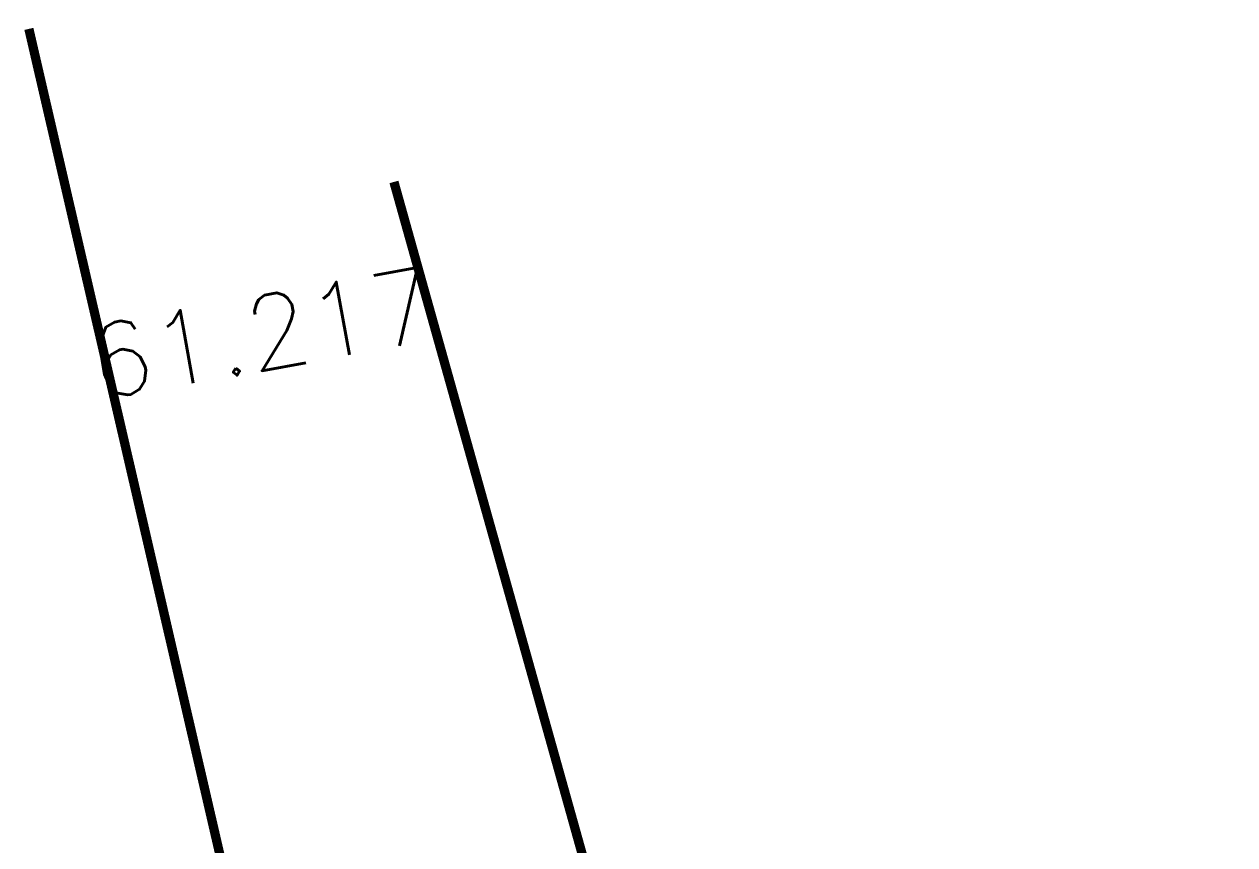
# Model space of a CAD drawing. Header units: inches. Extents: x 350994 to 353538, y 1581369 to 1583842.
# Drawn here: x 351407.66 to 351420.74, y 1583763.14 to 1583772.01 of the extents above; entities that cross this region are included whole.
import ezdxf
from ezdxf.enums import TextEntityAlignment as Align

# ---------------------------------------------------------------- set-up
doc = ezdxf.new("R2010")
doc.units = ezdxf.units.IN
doc.header["$MEASUREMENT"] = 0
doc.linetypes.add('1', pattern=[0])
doc.layers.add('LEVELS', color=184, linetype='Continuous')
doc.layers.add("ROAD'S", color=1, linetype='1')
doc.styles.add('ROMANS', font='ROMANS.shx')

msp = doc.modelspace()

# ---------------------------------------------------------------- linework, layer by layer
at = {"layer": "ROAD'S", "lineweight": 5, "const_width": 0.1}
for points in [[(351407.712, 1583771.956), (351410.312, 1583760.715), (351413.783, 1583755.262), (351418.763, 1583751.537), (351442.467, 1583741.714), (351471.404, 1583728.335), (351502.68, 1583710.36), (351506.007, 1583706.359), (351506.007, 1583702.901), (351506.007, 1583702.901), (351506.007, 1583702.901), (351478.923, 1583606.277), (351449.656, 1583503.707), (351424.224, 1583415.141), (351424.224, 1583415.141), (351421.552, 1583405.513)], [(351517.698, 1583741.006), (351517.698, 1583741.006), (351509.085, 1583715.552), (351506.214, 1583713.37), (351504.358, 1583713.836), (351472.98, 1583731.686), (351443.543, 1583745.401), (351420.421, 1583754.968), (351416.185, 1583758.537), (351413.863, 1583762.426), (351411.657, 1583770.302)]]:
    msp.add_lwpolyline(points, dxfattribs=at)

# ---------------------------------------------------------------- texts
at = {"layer": 'LEVELS', "lineweight": 9, "style": 'ROMANS'}
msp.add_text('61.217', height=0.8, rotation=10.2158, dxfattribs=at).set_placement((351410.228, 1583768.668, -28.331), align=Align.MIDDLE_CENTER)

doc.saveas('drawing.dxf')
